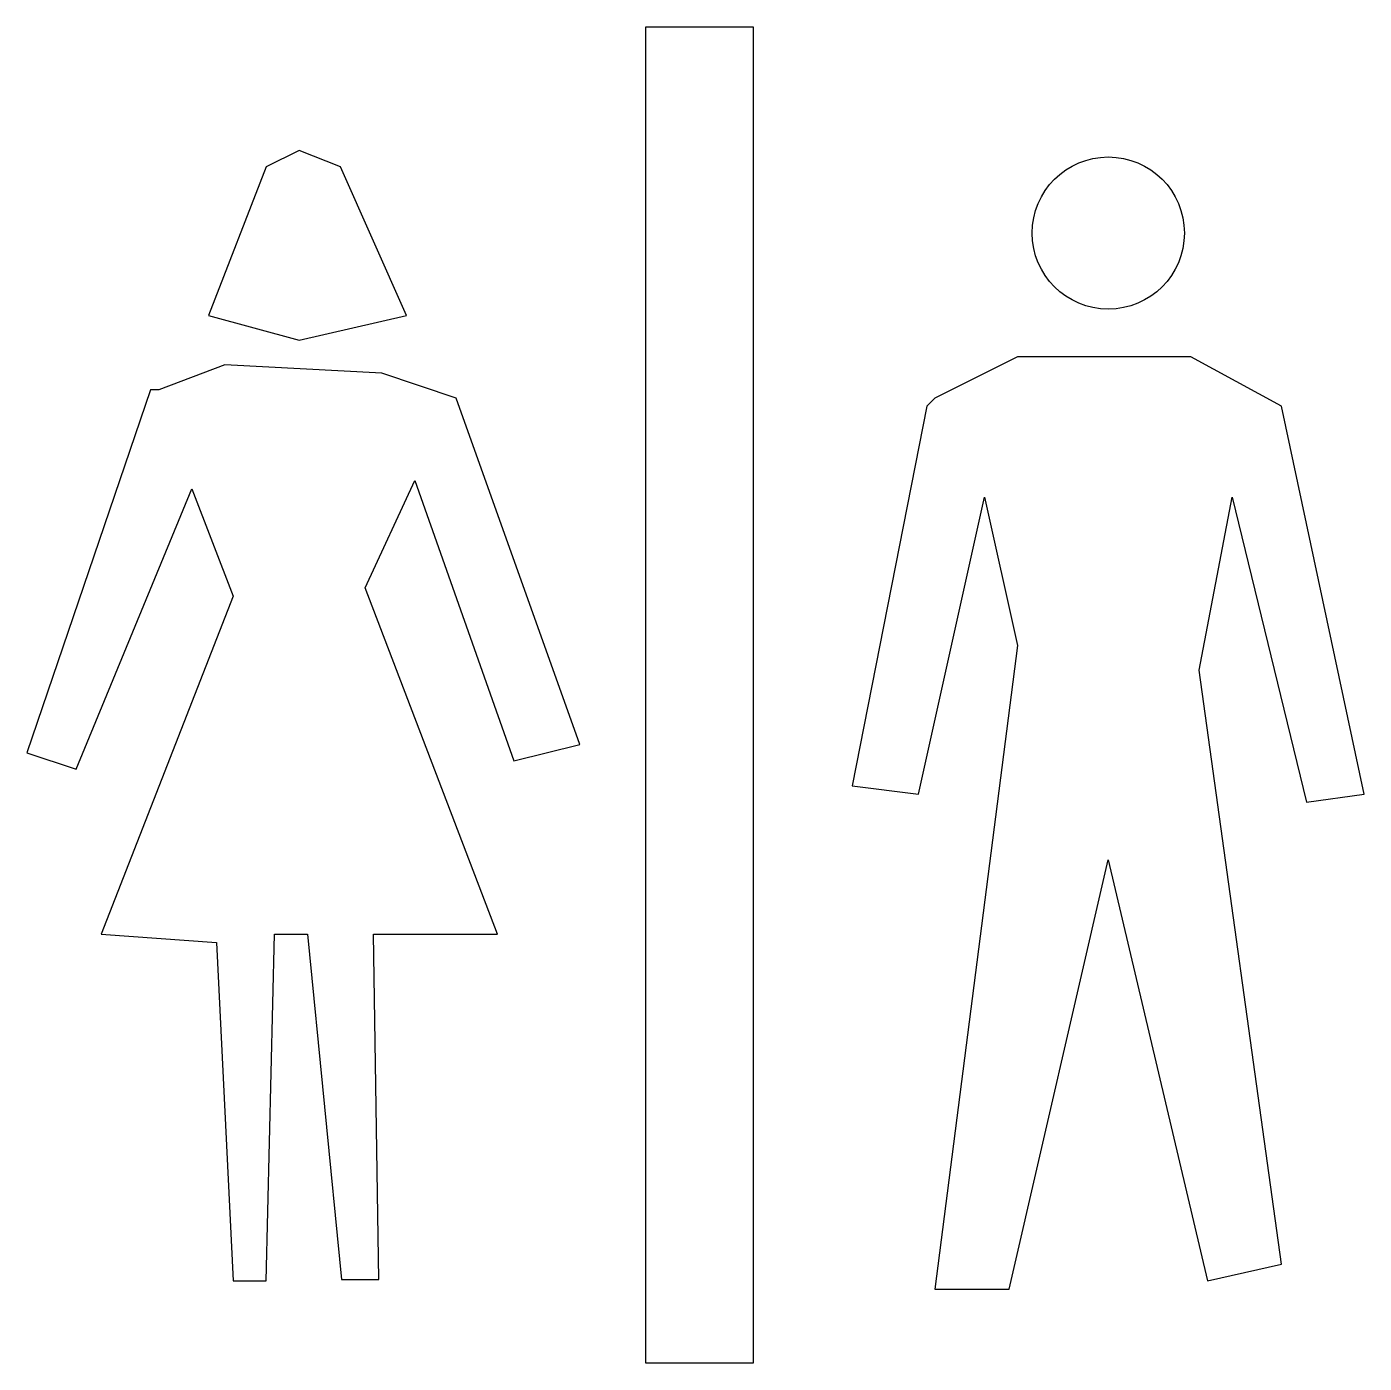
# Model space of a CAD drawing. Extents: x -0.5 to 0.5, y 0 to 1.
import ezdxf

# ---------------------------------------------------------------- set-up
doc = ezdxf.new("R2010")
doc.units = 0
doc.layers.get('0').update_dxf_attribs({"linetype": 'CONTINUOUS'})

msp = doc.modelspace()

# ---------------------------------------------------------------- linework, layer by layer
at = {"color": 0}
for points in [[(-0.0403, 1.003), (0.0403, 1.003), (0.0403, 0), (-0.0403, 0)], [(-0.3253, 0.8978), (-0.3687, 0.7863), (-0.3005, 0.7678), (-0.22, 0.7863), (-0.2695, 0.8978), (-0.3005, 0.9102)], [(0.1704, 0.7182), (0.1146, 0.4334), (0.1642, 0.4272), (0.2138, 0.6501), (0.2385, 0.5387), (0.1766, 0.0557), (0.2324, 0.0557), (0.3067, 0.3777), (0.3811, 0.0619), (0.4368, 0.0743), (0.3749, 0.5201), (0.3996, 0.6501), (0.4554, 0.421), (0.4988, 0.4272), (0.4368, 0.7182), (0.3687, 0.7554), (0.2385, 0.7554), (0.1766, 0.7244)], [(-0.412, 0.7306), (-0.505, 0.4582), (-0.4678, 0.4458), (-0.3811, 0.6563), (-0.3501, 0.5758), (-0.4492, 0.322), (-0.3625, 0.3158), (-0.3501, 0.0619), (-0.3253, 0.0619), (-0.3191, 0.322), (-0.2943, 0.322), (-0.2688, 0.0629), (-0.2407, 0.0629), (-0.2447, 0.322), (-0.1518, 0.322), (-0.2509, 0.582), (-0.2138, 0.6625), (-0.1394, 0.452), (-0.0898, 0.4644), (-0.1828, 0.7244), (-0.2385, 0.743), (-0.3563, 0.7492), (-0.4058, 0.7306)]]:
    msp.add_lwpolyline(points, close=True, dxfattribs=at)
msp.add_circle((0.3067, 0.8482), 0.0571, dxfattribs=at)

doc.saveas('drawing.dxf')
